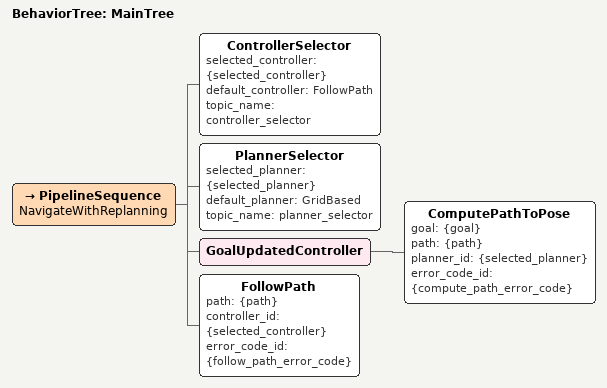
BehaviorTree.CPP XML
<!--
  See /opt/ros/jazzy/share/nav2_bt_navigator/behavior_trees

  This Behavior Tree replans the global path only when the goal is updated.
-->

<root BTCPP_format="4" main_tree_to_execute="MainTree">
  <BehaviorTree ID="MainTree">
    <PipelineSequence name="NavigateWithReplanning">
      <ControllerSelector selected_controller="{selected_controller}" default_controller="FollowPath" topic_name="controller_selector"/>
      <PlannerSelector selected_planner="{selected_planner}" default_planner="GridBased" topic_name="planner_selector"/>
      <GoalUpdatedController>
        <ComputePathToPose goal="{goal}" path="{path}" planner_id="{selected_planner}" error_code_id="{compute_path_error_code}"/>
      </GoalUpdatedController>
      <FollowPath path="{path}"  controller_id="{selected_controller}" error_code_id="{follow_path_error_code}"/>
    </PipelineSequence>
  </BehaviorTree>
</root>
